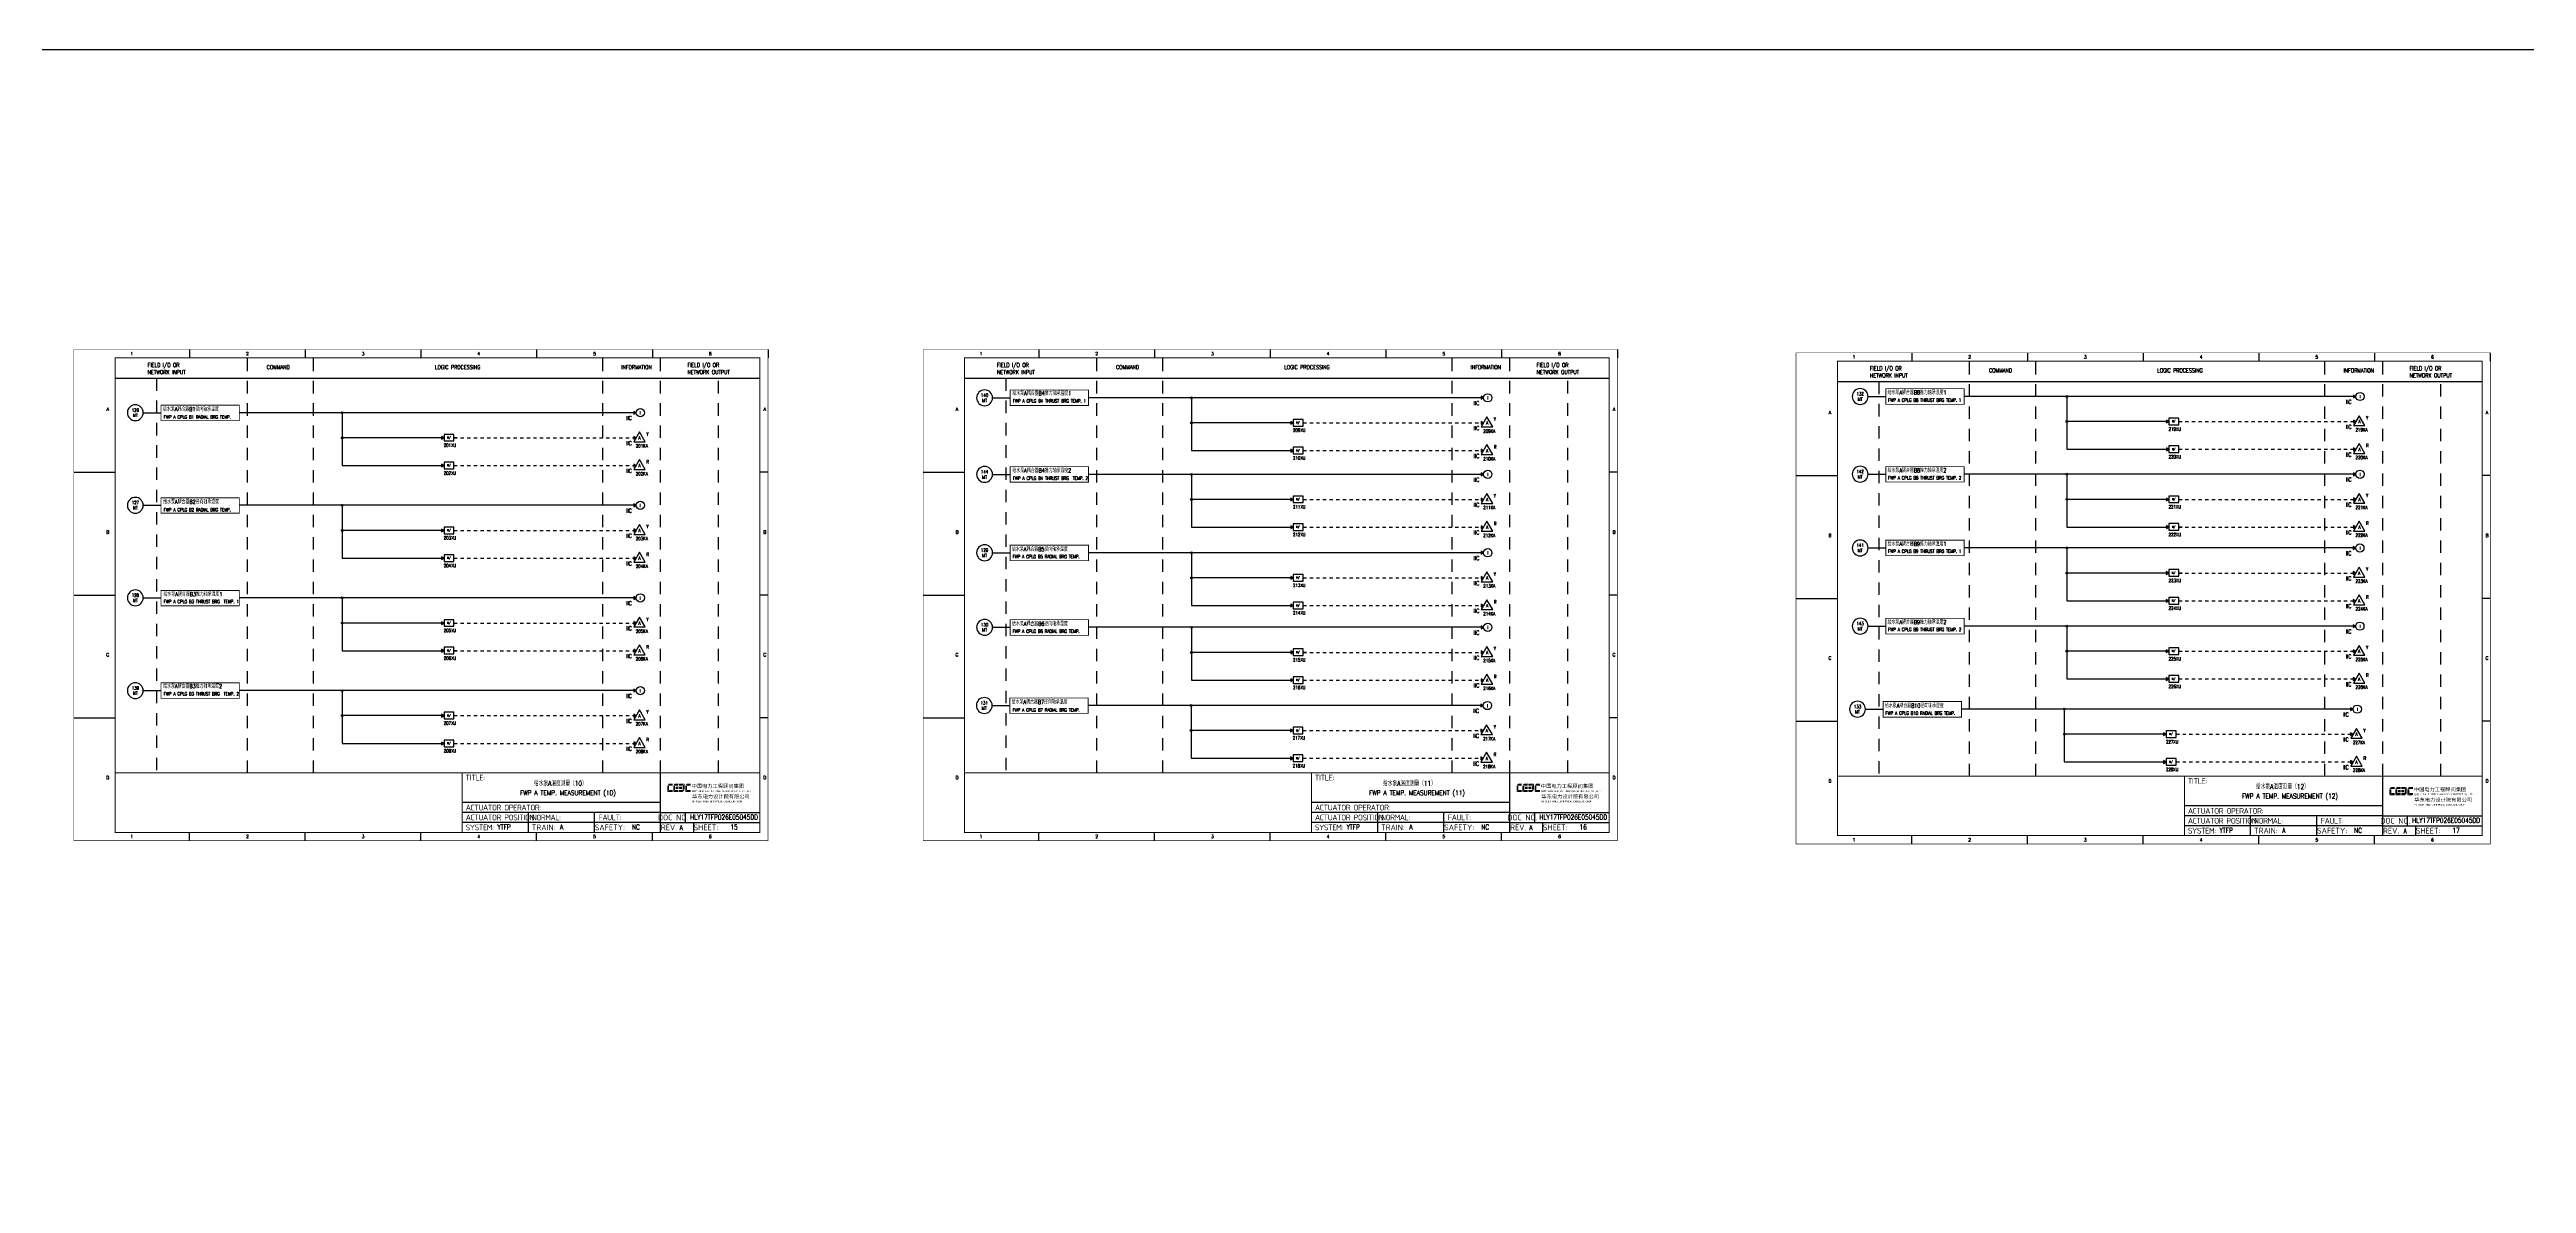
# Model space of a CAD drawing. Header units: millimetres. Extents: x 38833 to 52469, y 29493 to 32647.
# Drawn here: x 44001 to 45500, y 31961 to 32647 of the extents above; entities that cross this region are included whole.
import ezdxf
from ezdxf.enums import TextEntityAlignment as Align

# ---------------------------------------------------------------- set-up
doc = ezdxf.new("R2010")
doc.units = ezdxf.units.MM
for name, pattern in [('D2', [6, 2, -2, 2]), ('DASHED', [0.75, 0.5, -0.25]), ('JIS_02_0.7', [1.35, 0.75, -0.6])]:
    doc.linetypes.add(name, pattern=pattern)
for name, color, linetype in [('BORDER', 1, 'Continuous'), ('INSTRUMENT', 4, 'Continuous'), ('MLINE', 6, 'Continuous'), ('TITLE', 1, 'Continuous'), ('TK', 7, 'Continuous'), ('图框_外框线', 7, 'Continuous'), ('图框_标题栏文字', 6, 'Continuous')]:
    doc.layers.add(name, color=color, linetype=linetype)
doc.styles.add('DANIEL', font='COMPLEX', dxfattribs={"width": 0.7, "bigfont": 'GVFS'})
doc.styles.add('ecepdi', font='simhei.ttf', dxfattribs={"width": 0.9})
doc.styles.get("Standard").update_dxf_attribs({"font": 'romans.shx', "width": 0.7, "bigfont": 'hztxta.shx'})
doc.styles.add('工程字', font='gbenor.shx', dxfattribs={"bigfont": 'gbcbig.shx'})

# ---------------------------------------------------------------- blocks, each defined once
blk = doc.blocks.new('INS00')
at = {"layer": 'INSTRUMENT', "color": 0}
blk.add_lwpolyline([(6, 0, 1), (-6, 0, 1)], format="xyb", close=True, dxfattribs=at)
at = {"layer": 'INSTRUMENT', "flags": 1}
for tag, p in [('INSNAM', (0, 9)), ('INSDGN', (0, -9)), ('INSSUP', (0, -15)), ('INSMAN', (0, -18)), ('INSTYP', (0, -12)), ('INSREM', (0, -21))]:
    blk.add_attdef(tag, text='', height=3, dxfattribs=at).set_placement(p, align=Align.TOP_CENTER)
at = {"layer": 'INSTRUMENT', "width": 0.7}
for tag, p in [('INSIDE', (0, 2)), ('INSSYS', (0, -2))]:
    blk.add_attdef(tag, text='', height=2.5, dxfattribs=at).set_placement(p, align=Align.MIDDLE)
for tag, p in [('INSHH', (6, 3.5)), ('INSL', (6, -3)), ('INSLL', (6, -6))]:
    blk.add_attdef(tag, p, '', height=2.5, dxfattribs=at)
at = {"layer": 'INSTRUMENT', "linetype": 'DASHED', "width": 0.7}
blk.add_attdef('INSH', (6, 0.5), '', height=2.5, dxfattribs=at)
blk = doc.blocks.new('大于')
at = {"layer": 'BORDER'}
blk.add_hatch(color=256, dxfattribs=at).paths.add_polyline_path([(2179, 3748.5), (2177.5, 3749.3), (2177.5, 3747.6)])
for p, q in [((2177, 3748.5), (2179, 3748.5)), ((2185, 3748.5), (2187, 3748.5))]:
    blk.add_line(p, q, dxfattribs=at)
for points in [[(2179, 3748.5), (2177.5, 3749.3), (2177.5, 3747.6)], [(2185, 3750.5), (2179, 3750.5), (2179, 3746.5), (2185, 3746.5)]]:
    blk.add_lwpolyline(points, close=True, dxfattribs=at)
at = {"layer": 'BORDER', "style": 'DANIEL', "width": 0.8}
blk.add_text('H/', height=1.2, dxfattribs=at).set_placement((2181.9, 3748.5), align=Align.MIDDLE)
blk = doc.blocks.new('A$C1E0003F3')
h = blk.add_hatch(color=152)
edge = h.paths.add_edge_path()
edge.add_ellipse((5.2, 4.4), major_axis=(0, 0.211), ratio=0.769231, start_angle=-90, end_angle=0)
edge.add_line((5.2, 4.6), (3.2, 4.6))
edge.add_line((3.2, 4.6), (2.1, 3.4))
edge.add_line((2.1, 3.4), (5.3, 3.4))
edge.add_line((5.3, 3.4), (5.3, 4.4))
h.paths.add_polyline_path([(3.2, 3.2), (2.1, 3.2), (2.1, -0.4), (3.2, 0.9)])
edge = h.paths.add_edge_path()
edge.add_line((5.3, 0.8), (3.3, 0.8))
edge.add_line((3.3, 0.8), (2.1, -0.5))
edge.add_line((2.1, -0.5), (5.2, -0.5))
edge.add_ellipse((5.2, -0.3), major_axis=(0, 0.211), ratio=0.769231, start_angle=180, end_angle=270)
edge.add_line((5.3, -0.3), (5.3, 0.8))
h = blk.add_hatch(color=152)
edge = h.paths.add_edge_path()
edge.add_ellipse((8.8, 4.4), major_axis=(0, 0.211), ratio=0.769231, start_angle=-90, end_angle=0)
edge.add_line((8.8, 4.6), (6.8, 4.6))
edge.add_line((6.8, 4.6), (5.7, 3.4))
edge.add_line((5.7, 3.4), (8.9, 3.4))
edge.add_line((8.9, 3.4), (8.9, 4.4))
h.paths.add_polyline_path([(6.8, 3.2), (5.7, 3.2), (5.7, -0.4), (6.8, 0.9)])
edge = h.paths.add_edge_path()
edge.add_ellipse((8.8, 2.5), major_axis=(0, 0.211), ratio=0.769231, start_angle=-90, end_angle=0)
edge.add_line((8.8, 2.7), (7.2, 2.7))
edge.add_line((7.2, 2.7), (7.2, 1.4))
edge.add_line((7.2, 1.4), (8.8, 1.4))
edge.add_ellipse((8.8, 1.7), major_axis=(0, 0.211), ratio=0.769231, start_angle=180, end_angle=270)
edge.add_line((8.9, 1.7), (8.9, 2.5))
edge = h.paths.add_edge_path()
edge.add_line((8.9, 0.8), (6.9, 0.8))
edge.add_line((6.9, 0.8), (5.7, -0.5))
edge.add_line((5.7, -0.5), (8.8, -0.5))
edge.add_ellipse((8.8, -0.3), major_axis=(0, 0.211), ratio=0.769231, start_angle=180, end_angle=270)
edge.add_line((8.9, -0.3), (8.9, 0.8))
h = blk.add_hatch(color=1)
edge = h.paths.add_edge_path()
edge.add_line((12.5, 4.6), (9.5, 4.6))
edge.add_ellipse((9.5, 4.4), major_axis=(0, 0.211), ratio=0.769231, start_angle=0, end_angle=90)
edge.add_line((9.3, 4.4), (9.3, 3.4))
edge.add_line((9.3, 3.4), (11.3, 3.4))
edge.add_line((11.3, 3.4), (12.5, 4.6))
h.paths.add_polyline_path([(12.6, 4.6), (11.4, 3.2), (11.4, 0.9), (12.6, 0.9)])
edge = h.paths.add_edge_path()
edge.add_line((11, 2.7), (9.5, 2.7))
edge.add_ellipse((9.5, 2.5), major_axis=(0, 0.211), ratio=0.769231, start_angle=0, end_angle=90)
edge.add_line((9.3, 2.5), (9.3, 1.7))
edge.add_ellipse((9.5, 1.7), major_axis=(0, 0.211), ratio=0.769231, start_angle=90, end_angle=180)
edge.add_line((9.5, 1.4), (11, 1.4))
edge.add_line((11, 1.4), (11, 2.7))
h = blk.add_hatch(color=1)
edge = h.paths.add_edge_path()
edge.add_line((12.6, 0.8), (9.3, 0.8))
edge.add_line((9.3, 0.8), (9.3, -0.3))
edge.add_ellipse((9.5, -0.3), major_axis=(0, 0.211), ratio=0.769231, start_angle=90, end_angle=180)
edge.add_line((9.5, -0.5), (11.4, -0.5))
edge.add_line((11.4, -0.5), (12.6, 0.8))
h = blk.add_hatch(color=152)
edge = h.paths.add_edge_path()
edge.add_ellipse((16.1, 4.4), major_axis=(0, 0.211), ratio=0.769231, start_angle=-90, end_angle=0)
edge.add_line((16.1, 4.6), (14.1, 4.6))
edge.add_line((14.1, 4.6), (13, 3.4))
edge.add_line((13, 3.4), (16.3, 3.4))
edge.add_line((16.3, 3.4), (16.3, 4.4))
h.paths.add_polyline_path([(14.1, 3.2), (13, 3.2), (13, -0.4), (14.1, 0.9)])
edge = h.paths.add_edge_path()
edge.add_line((16.3, 0.8), (14.2, 0.8))
edge.add_line((14.2, 0.8), (13, -0.5))
edge.add_line((13, -0.5), (16, -0.5))
edge.add_ellipse((16, -0.1), major_axis=(0, 0.316), ratio=0.769231, start_angle=180, end_angle=270)
edge.add_line((16.3, -0.1), (16.3, 0.8))
at = {"layer": 'TITLE', "color": 7, "style": 'ecepdi'}
for s, p in [('中', (16.9, 1.9)), ('国', (20.1, 2)), ('电', (23.2, 2)), ('力', (26.4, 2)), ('工', (29.5, 1.9)), ('程', (32.7, 2)), ('顾', (35.9, 2)), ('问', (39.1, 1.9)), ('集', (42.3, 2)), ('团', (45.4, 2)), ('华', (17.2, -4.3)), ('东', (20.4, -4.3)), ('电', (23.6, -4.3)), ('力', (26.7, -4.3)), ('设', (29.9, -4.3)), ('计', (33.1, -4.3)), ('院', (36.3, -4.3)), ('有', (39.4, -4.3)), ('限', (42.6, -4.3)), ('公', (45.8, -4.4)), ('司', (48.9, -4.3))]:
    blk.add_text(s, height=2.2, dxfattribs=at).set_placement(p)
at = {"layer": 'TITLE', "color": 7, "style": 'ecepdi', "width": 0.975}
for s, p in [('E', (17.6, 0)), ('A', (18.3, 0)), ('S', (19, 0)), ('T', (19.7, 0)), ('C', (21.1, 0.1)), ('H', (21.8, 0.1)), ('I', (22.5, 0.1)), ('N', (23.2, 0.1)), ('A', (23.9, 0.1)), ('E', (25.4, 0.1)), ('L', (26.1, 0.1)), ('E', (26.8, 0.1)), ('C', (27.5, 0.1)), ('T', (28.2, 0.1)), ('R', (28.9, 0.1)), ('I', (29.6, 0.1)), ('C', (30.3, 0.1)), ('P', (31.6, 0.1)), ('O', (32.3, 0.1)), ('W', (33, 0.1)), ('E', (33.7, 0.1)), ('R', (34.4, 0.1)), ('D', (35.8, 0.1)), ('E', (36.5, 0.1)), ('S', (37.2, 0.1)), ('I', (37.9, 0.1)), ('G', (38.7, 0.1)), ('N', (39.4, 0.1)), ('I', (40.7, 0.1)), ('N', (41.4, 0.1)), ('S', (42.1, 0.1)), ('T', (42.8, 0.1)), ('I', (43.5, 0.1)), ('T', (44.2, 0.1)), ('U', (44.9, 0.1)), ('T', (45.6, 0.1)), ('E', (46.3, 0.1)), ('C', (47.8, 0.1)), ('O', (48.5, 0.1)), ('L', (50.6, 0.1)), ('T', (51.3, 0.1)), ('D', (52, 0.1)), ('OF', (18, -6.2)), ('O', (17.7, -6.2)), ('F', (18.4, -6.2)), ('C', (19.8, -6.2)), ('H', (20.5, -6.2)), ('I', (21.2, -6.2)), ('N', (21.9, -6.2)), ('A', (22.6, -6.2)), ('P', (24, -6.2)), ('O', (24.7, -6.2)), ('W', (25.4, -6.2)), ('E', (26.1, -6.2)), ('R', (26.8, -6.2)), ('E', (28.2, -6.2)), ('N', (28.9, -6.3)), ('G', (29.6, -6.3)), ('I', (30.3, -6.3)), ('N', (31, -6.3)), ('E', (31.7, -6.3)), ('E', (32.4, -6.3)), ('R', (33.1, -6.2)), ('I', (33.8, -6.2)), ('N', (34.5, -6.3)), ('G', (35.2, -6.2)), ('C', (36.6, -6.2)), ('O', (37.3, -6.2)), ('N', (38, -6.2)), ('S', (38.7, -6.2)), ('U', (39.4, -6.2)), ('L', (40.1, -6.2)), ('T', (40.8, -6.2)), ('I', (41.5, -6.2)), ('N', (42.2, -6.2)), ('G', (42.9, -6.2)), ('G', (44.3, -6.2)), ('R', (45, -6.2)), ('O', (45.7, -6.2)), ('U', (46.4, -6.2)), ('P', (47.1, -6.2)), ('.', (49.2, 0.1)), (',', (49.9, 0.1)), ('.', (52.7, 0.1))]:
    blk.add_text(s, height=1, dxfattribs=at).set_placement(p, align=Align.MIDDLE_CENTER)
blk = doc.blocks.new('A$C613255F0')
for p, q in [((70, 297), (70, 292)), ((140, 297), (140, 292)), ((210, 297), (210, 292)), ((280, 297), (280, 292)), ((350, 297), (350, 292)), ((420, 297), (420, 292)), ((0, 222.8), (25, 222.8)), ((420, 222.8), (415, 222.8)), ((0, 148.5), (25, 148.5)), ((420, 148.5), (415, 148.5)), ((0, 74.2), (25, 74.2)), ((420, 74.2), (415, 74.2)), ((70, 0), (70, 5)), ((140, 0), (140, 5)), ((210, 0), (210, 5)), ((280, 0), (280, 5)), ((350, 0), (350, 5))]:
    blk.add_line(p, q)
at = {"layer": 'MLINE', "linetype": 'JIS_02_0.7', "ltscale": 10}
for p, q in [((105, 41), (105, 292)), ((145, 41), (145, 292)), ((320, 41), (320, 292)), ((355, 41), (355, 292)), ((50, 279.6), (50, 41)), ((390, 41), (390, 279.6))]:
    blk.add_line(p, q, dxfattribs=at)
at = {"layer": 'MLINE'}
blk.add_line((25, 279.6), (415, 279.6), dxfattribs=at)
at = {"layer": '图框_外框线'}
for p, q in [((355, 5), (355, 41)), ((355, 23), (235, 23)), ((355, 17), (235, 17)), ((275, 11), (275, 17)), ((315, 11), (315, 17)), ((355, 17), (415, 17)), ((370, 11), (370, 17)), ((355, 11), (235, 11)), ((355, 11), (235, 11)), ((275, 5), (275, 11)), ((315, 5), (315, 11)), ((355, 11), (415, 11)), ((375, 5), (375, 11))]:
    blk.add_line(p, q, dxfattribs=at)
for points, const_width in [([(0, 0), (420, 0), (420, 297), (0, 297)], 0.3), ([(25, 5), (415, 5), (415, 292), (25, 292)], 0.6)]:
    blk.add_lwpolyline(points, close=True, dxfattribs=dict(at, const_width=const_width))
at = {"layer": '图框_外框线', "const_width": 0.6}
blk.add_lwpolyline([(235, 41), (25, 41)], dxfattribs=at)
at = {"layer": '图框_外框线'}
blk.add_lwpolyline([(415, 41, 0.6, 0.6, 0), (235, 41, 0.6, 0.6, 0), (235, 5, 0, 0, 0)], format="xyseb", dxfattribs=at)
blk.add_blockref('A$C1E0003F3', (356.9, 29.9))
at = {"layer": 'MLINE', "char_height": 2.5, "width": 31.896, "attachment_point": 1}
for s, insert in [('FIELD I/O OR', (44.7, 288.9)), ('COMMAND', (116.7, 287.6)), ('LOGIC PROCESSING', (218.5, 287.6)), ('INFORMATION', (331.2, 287.6)), ('FIELD I/O OR', (371.2, 288.9)), ('NETWORK INPUT', (44.7, 284.6)), ('NETWORK OUTPUT', (371.2, 284.6))]:
    blk.add_mtext(s, dxfattribs=dict(at, insert=insert))
at = {"layer": 'TK', "color": 3}
for s, p in [('1', (35, 294.5)), ('2', (105, 294.5)), ('3', (175, 294.5)), ('4', (245, 294.5)), ('5', (315, 294.5)), ('6', (385, 294.5)), ('1', (35, 2.5)), ('2', (105, 2.5)), ('3', (175, 2.5)), ('4', (245, 2.5)), ('5', (315, 2.5)), ('6', (385, 2.5))]:
    blk.add_text(s, height=2, dxfattribs=at).set_placement(p, align=Align.MIDDLE)
for s, p in [('A', (20.5, 259.9)), ('A', (418, 259.9)), ('B', (20.5, 185.6)), ('B', (418, 185.6)), ('C', (20.5, 111.4)), ('C', (418, 111.4)), ('D', (20.5, 37.1)), ('D', (418, 37.1))]:
    blk.add_text(s, height=2, dxfattribs=at).set_placement(p, align=Align.CENTER)
at = {"layer": '图框_标题栏文字', "char_height": 3.5, "style": '工程字'}
for s, insert, width, attachment_point in [('{\\T0.9; TITLE:}', (234.9, 38.1), 14.225, 4), ('{\\T0.9; ACTUATOR OPERATOR:}', (235, 20), 40, 4), ('{\\T0.9; ACTUATOR POSITION}', (235, 14), 45, 4), ('{\\T0.9; NORMAL:}', (275, 14), 18.256, 4), ('{\\T0.9; FAULT:}', (315.4, 14), 15, 4), ('DOC NO.', (362.5, 14), 15, 5), ('{\\T0.9; SYSTEM:}', (235, 8), 17.953, 4), ('{\\T0.9; }TRAIN: ', (275, 8), 17.664, 4), ('SAFETY:', (324.3, 8), 22.399, 5), ('REV.', (360, 8), 10, 5), ('SHEET:', (382.4, 8), 20, 5)]:
    blk.add_mtext(s, dxfattribs=dict(at, insert=insert, width=width, attachment_point=attachment_point))

msp = doc.modelspace()

# ---------------------------------------------------------------- hatches: boundary and pattern name
h = msp.add_hatch(color=256)
edge = h.paths.add_edge_path()
edge.add_arc((44178.5, 32427.1), 0.55, 0, 360)
for points in [[(44356.3, 32427.1), (44354.8, 32427.9), (44354.8, 32426.2)], [(44869, 32436.1), (44867.5, 32437), (44867.5, 32435.3)], [(45396.7, 32436.9), (45395.2, 32437.8), (45395.2, 32436)], [(44356.3, 32411.9), (44354.8, 32412.8), (44354.8, 32411.1)], [(44869, 32421), (44867.5, 32421.8), (44867.5, 32420.1)], [(45396.7, 32421.8), (45395.2, 32422.6), (45395.2, 32420.9)], [(44869, 32404.2), (44867.5, 32405.1), (44867.5, 32403.3)], [(45396.7, 32405), (45395.2, 32405.9), (45395.2, 32404.1)], [(44356.3, 32395.2), (44354.8, 32396), (44354.8, 32394.3)], [(44869, 32389.8), (44867.5, 32390.7), (44867.5, 32388.9)], [(45396.7, 32389.9), (45395.2, 32390.7), (45395.2, 32389)], [(44356.3, 32371.1), (44354.8, 32371.9), (44354.8, 32370.2)], [(44869, 32374.6), (44867.5, 32375.5), (44867.5, 32373.8)], [(45396.7, 32374.7), (45395.2, 32375.6), (45395.2, 32373.8)], [(44356.3, 32355.9), (44354.8, 32356.8), (44354.8, 32355.1)], [(44869, 32357.9), (44867.5, 32358.7), (44867.5, 32357)], [(45396.7, 32357.9), (45395.2, 32358.8), (45395.2, 32357.1)], [(44356.3, 32339.1), (44354.8, 32340), (44354.8, 32338.3)], [(44869, 32342.4), (44867.5, 32343.3), (44867.5, 32341.5)], [(45396.6, 32345.3), (45395.1, 32346.2), (45395.1, 32344.4)], [(44869, 32327.2), (44867.5, 32328.1), (44867.5, 32326.4)], [(45396.6, 32330.1), (45395.1, 32331), (45395.1, 32329.3)], [(44356.3, 32315.1), (44354.8, 32315.9), (44354.8, 32314.2)], [(44869, 32310.5), (44867.5, 32311.3), (44867.5, 32309.6)], [(45396.6, 32313.4), (45395.1, 32314.2), (45395.1, 32312.5)], [(44356.3, 32299.9), (44354.8, 32300.8), (44354.8, 32299)], [(44869, 32297.3), (44867.5, 32298.2), (44867.5, 32296.4)], [(45396.6, 32298), (45395.1, 32298.9), (45395.1, 32297.1)], [(44356.3, 32283.1), (44354.8, 32284), (44354.8, 32282.3)], [(44869, 32282.1), (44867.5, 32283), (44867.5, 32281.3)], [(45396.6, 32282.9), (45395.1, 32283.7), (45395.1, 32282)], [(44869, 32265.4), (44867.5, 32266.2), (44867.5, 32264.5)], [(45396.6, 32266.1), (45395.1, 32267), (45395.1, 32265.2)], [(44356.3, 32259), (44354.8, 32259.9), (44354.8, 32258.2)], [(44868.8, 32250), (44867.3, 32250.9), (44867.3, 32249.2)], [(45395, 32247.8), (45393.5, 32248.7), (45393.5, 32246.9)], [(44356.3, 32243.9), (44354.8, 32244.8), (44354.8, 32243)], [(44868.8, 32234.9), (44867.3, 32235.7), (44867.3, 32234)], [(45395, 32232.7), (45393.5, 32233.5), (45393.5, 32231.8)], [(44356.3, 32227.1), (44354.8, 32228), (44354.8, 32226.2)], [(44868.8, 32218.1), (44867.3, 32219), (44867.3, 32217.2)], [(45395, 32215.9), (45393.5, 32216.7), (45393.5, 32215)]]:
    msp.add_hatch(color=256).paths.add_polyline_path(points)
h = msp.add_hatch(color=256)
edge = h.paths.add_edge_path()
edge.add_arc((44692.2, 32436.1), 0.55, 0, 360)
h = msp.add_hatch(color=256)
edge = h.paths.add_edge_path()
edge.add_arc((45221.9, 32436.9), 0.55, 0, 360)
h = msp.add_hatch(color=256)
edge = h.paths.add_edge_path()
edge.add_arc((44178.5, 32411.9), 0.55, 0, 360)
h = msp.add_hatch(color=256)
edge = h.paths.add_edge_path()
edge.add_arc((44692.2, 32421), 0.55, 0, 360)
h = msp.add_hatch(color=256)
edge = h.paths.add_edge_path()
edge.add_arc((45221.9, 32421.8), 0.55, 0, 360)
h = msp.add_hatch(color=256)
edge = h.paths.add_edge_path()
edge.add_arc((44692.2, 32389.8), 0.55, 0, 360)
h = msp.add_hatch(color=256)
edge = h.paths.add_edge_path()
edge.add_arc((45221.9, 32389.9), 0.55, 0, 360)
h = msp.add_hatch(color=256)
edge = h.paths.add_edge_path()
edge.add_arc((44178.5, 32371.1), 0.55, 0, 360)
h = msp.add_hatch(color=256)
edge = h.paths.add_edge_path()
edge.add_arc((44692.2, 32374.6), 0.55, 0, 360)
h = msp.add_hatch(color=256)
edge = h.paths.add_edge_path()
edge.add_arc((45221.9, 32374.7), 0.55, 0, 360)
h = msp.add_hatch(color=256)
edge = h.paths.add_edge_path()
edge.add_arc((44178.5, 32355.9), 0.55, 0, 360)
h = msp.add_hatch(color=256)
edge = h.paths.add_edge_path()
edge.add_arc((44692.2, 32342.4), 0.55, 0, 360)
h = msp.add_hatch(color=256)
edge = h.paths.add_edge_path()
edge.add_arc((45221.9, 32345.3), 0.55, 0, 360)
h = msp.add_hatch(color=256)
edge = h.paths.add_edge_path()
edge.add_arc((44692.2, 32327.2), 0.55, 0, 360)
h = msp.add_hatch(color=256)
edge = h.paths.add_edge_path()
edge.add_arc((45221.9, 32330.1), 0.55, 0, 360)
h = msp.add_hatch(color=256)
edge = h.paths.add_edge_path()
edge.add_arc((44178.5, 32315.1), 0.55, 0, 360)
h = msp.add_hatch(color=256)
edge = h.paths.add_edge_path()
edge.add_arc((44178.5, 32299.9), 0.55, 0, 360)
h = msp.add_hatch(color=256)
edge = h.paths.add_edge_path()
edge.add_arc((44692.2, 32297.3), 0.55, 0, 360)
h = msp.add_hatch(color=256)
edge = h.paths.add_edge_path()
edge.add_arc((45221.9, 32298), 0.55, 0, 360)
h = msp.add_hatch(color=256)
edge = h.paths.add_edge_path()
edge.add_arc((44692.2, 32282.1), 0.55, 0, 360)
h = msp.add_hatch(color=256)
edge = h.paths.add_edge_path()
edge.add_arc((45221.9, 32282.9), 0.55, 0, 360)
h = msp.add_hatch(color=256)
edge = h.paths.add_edge_path()
edge.add_arc((44178.5, 32259), 0.55, 0, 360)
h = msp.add_hatch(color=256)
edge = h.paths.add_edge_path()
edge.add_arc((44692.1, 32250), 0.55, 0, 360)
h = msp.add_hatch(color=256)
edge = h.paths.add_edge_path()
edge.add_arc((45220.3, 32247.8), 0.55, 0, 360)
h = msp.add_hatch(color=256)
edge = h.paths.add_edge_path()
edge.add_arc((44178.5, 32243.9), 0.55, 0, 360)
h = msp.add_hatch(color=256)
edge = h.paths.add_edge_path()
edge.add_arc((44692.1, 32234.9), 0.55, 0, 360)
h = msp.add_hatch(color=256)
edge = h.paths.add_edge_path()
edge.add_arc((45220.3, 32232.7), 0.55, 0, 360)

# ---------------------------------------------------------------- linework, layer by layer
for p, q in [((44058.1, 32427.1), (44068.8, 32427.1)), ((44356.3, 32427.1), (44116.2, 32427.1)), ((44178.5, 32427.1), (44178.5, 32395.2)), ((44571.9, 32436.1), (44582.6, 32436.1)), ((44869, 32436.1), (44630, 32436.1)), ((44692.2, 32436.1), (44692.2, 32404.2)), ((45101.6, 32436.9), (45112.3, 32436.9)), ((45396.7, 32436.9), (45159.7, 32436.9)), ((45221.9, 32436.9), (45221.9, 32405)), ((44753.8, 32421), (44692.2, 32421)), ((44759.8, 32421), (44760.6, 32421)), ((45283.5, 32421.8), (45221.9, 32421.8)), ((45289.5, 32421.8), (45290.3, 32421.8)), ((44240.1, 32411.9), (44178.5, 32411.9)), ((44246.1, 32411.9), (44246.9, 32411.9)), ((44692.2, 32404.2), (44753.8, 32404.2)), ((44759.8, 32404.2), (44760.6, 32404.2)), ((45221.9, 32405), (45283.5, 32405)), ((45289.5, 32405), (45290.3, 32405)), ((44178.5, 32395.2), (44240.1, 32395.2)), ((44246.1, 32395.2), (44246.9, 32395.2)), ((44571.9, 32389.8), (44582.6, 32389.8)), ((44869, 32389.8), (44630, 32389.8)), ((44692.2, 32389.8), (44692.2, 32357.9)), ((45101.6, 32389.9), (45112.3, 32389.9)), ((45396.7, 32389.9), (45159.7, 32389.9)), ((45221.9, 32389.9), (45221.9, 32357.9)), ((44058.1, 32371.1), (44068.8, 32371.1)), ((44356.3, 32371.1), (44116.2, 32371.1)), ((44178.5, 32371.1), (44178.5, 32339.1)), ((44753.8, 32374.6), (44692.2, 32374.6)), ((44759.8, 32374.6), (44760.6, 32374.6)), ((45283.5, 32374.7), (45221.9, 32374.7)), ((45289.5, 32374.7), (45290.3, 32374.7)), ((44240.1, 32355.9), (44178.5, 32355.9)), ((44246.1, 32355.9), (44246.9, 32355.9)), ((44692.2, 32357.9), (44753.8, 32357.9)), ((44759.8, 32357.9), (44760.6, 32357.9)), ((45221.9, 32357.9), (45283.5, 32357.9)), ((45289.5, 32357.9), (45290.3, 32357.9)), ((44178.5, 32339.1), (44240.1, 32339.1)), ((44246.1, 32339.1), (44246.9, 32339.1)), ((44571.9, 32342.4), (44582.6, 32342.4)), ((44869, 32342.4), (44630, 32342.4)), ((44692.2, 32342.4), (44692.2, 32310.5)), ((45101.6, 32345.3), (45112.3, 32345.3)), ((45396.6, 32345.3), (45159.7, 32345.3)), ((45221.9, 32345.3), (45221.9, 32313.4)), ((44753.8, 32327.2), (44692.2, 32327.2)), ((44759.8, 32327.2), (44760.6, 32327.2)), ((45283.5, 32330.1), (45221.9, 32330.1)), ((45289.5, 32330.1), (45290.3, 32330.1)), ((44058.1, 32315.1), (44068.8, 32315.1)), ((44356.3, 32315.1), (44116.2, 32315.1)), ((44178.5, 32315.1), (44178.5, 32283.1)), ((44692.2, 32310.5), (44753.8, 32310.5)), ((44759.8, 32310.5), (44760.6, 32310.5)), ((45221.9, 32313.4), (45283.5, 32313.4)), ((45289.5, 32313.4), (45290.3, 32313.4)), ((44240.1, 32299.9), (44178.5, 32299.9)), ((44246.1, 32299.9), (44246.9, 32299.9)), ((44571.9, 32297.3), (44582.6, 32297.3)), ((44869, 32297.3), (44630, 32297.3)), ((44692.2, 32297.3), (44692.2, 32265.4)), ((45101.6, 32298), (45112.3, 32298)), ((45396.6, 32298), (45159.7, 32298)), ((45221.9, 32298), (45221.9, 32266.1)), ((44178.5, 32283.1), (44240.1, 32283.1)), ((44246.1, 32283.1), (44246.9, 32283.1)), ((44753.8, 32282.1), (44692.2, 32282.1)), ((44759.8, 32282.1), (44760.6, 32282.1)), ((45283.5, 32282.9), (45221.9, 32282.9)), ((45289.5, 32282.9), (45290.3, 32282.9)), ((44692.2, 32265.4), (44753.8, 32265.4)), ((44759.8, 32265.4), (44760.6, 32265.4)), ((45221.9, 32266.1), (45283.5, 32266.1)), ((45289.5, 32266.1), (45290.3, 32266.1)), ((44058.1, 32259), (44068.8, 32259)), ((44356.3, 32259), (44116.2, 32259)), ((44178.5, 32259), (44178.5, 32227.1)), ((44571.7, 32250), (44582.4, 32250)), ((44868.8, 32250), (44629.8, 32250)), ((44692.1, 32250), (44692.1, 32218.1)), ((45100, 32247.8), (45110.7, 32247.8)), ((45395, 32247.8), (45158.1, 32247.8)), ((45220.3, 32247.9), (45220.3, 32216)), ((44240.1, 32243.9), (44178.5, 32243.9)), ((44246.1, 32243.9), (44246.9, 32243.9)), ((44753.7, 32234.9), (44692.1, 32234.9)), ((44759.7, 32234.9), (44760.5, 32234.9)), ((45281.9, 32232.7), (45220.3, 32232.7)), ((45287.9, 32232.7), (45288.7, 32232.7)), ((44178.5, 32227.1), (44240.1, 32227.1)), ((44246.1, 32227.1), (44246.9, 32227.1)), ((44692.1, 32218.1), (44753.7, 32218.1)), ((44759.7, 32218.1), (44760.5, 32218.1)), ((45220.3, 32215.9), (45281.9, 32215.9))]:
    msp.add_line(p, q)
at = {"linetype": 'D2'}
for p, q in [((44759.8, 32421), (44869, 32421)), ((45289.5, 32421.8), (45396.7, 32421.8)), ((44246.1, 32411.9), (44356.3, 32411.9)), ((44759.8, 32404.2), (44869, 32404.2)), ((45289.5, 32405), (45396.7, 32405)), ((44246.1, 32395.2), (44356.3, 32395.2)), ((44759.8, 32374.6), (44869, 32374.6)), ((45289.5, 32374.7), (45396.7, 32374.7)), ((44246.1, 32355.9), (44356.3, 32355.9)), ((44759.8, 32357.9), (44869, 32357.9)), ((45289.5, 32357.9), (45396.7, 32357.9)), ((44246.1, 32339.1), (44356.3, 32339.1)), ((44759.8, 32327.2), (44869, 32327.2)), ((45289.5, 32330.1), (45396.6, 32330.1)), ((44759.8, 32310.5), (44869, 32310.5)), ((45289.5, 32313.4), (45396.6, 32313.4)), ((44246.1, 32299.9), (44356.3, 32299.9)), ((44246.1, 32283.1), (44356.3, 32283.1)), ((44759.8, 32282.1), (44869, 32282.1)), ((45289.5, 32282.9), (45396.6, 32282.9)), ((44759.8, 32265.4), (44869, 32265.4)), ((45289.5, 32266.1), (45396.6, 32266.1)), ((44246.1, 32243.9), (44356.3, 32243.9)), ((44759.7, 32234.9), (44868.8, 32234.9)), ((45287.9, 32232.7), (45395, 32232.7)), ((44246.1, 32227.1), (44356.3, 32227.1)), ((44759.7, 32218.1), (44868.8, 32218.1)), ((45287.9, 32215.9), (45395, 32215.9))]:
    msp.add_line(p, q, dxfattribs=at)
for points in [[(39417.5, 32646.7), (50497.5, 32646.7), (50497.5, 29493.1), (39417.5, 29493.1)], [(44356.3, 32427.1), (44354.8, 32427.9), (44354.8, 32426.2)], [(44869, 32436.1), (44867.5, 32437), (44867.5, 32435.3)], [(45396.7, 32436.9), (45395.2, 32437.8), (45395.2, 32436)], [(44356.3, 32411.9), (44354.8, 32412.8), (44354.8, 32411.1)], [(44869, 32421), (44867.5, 32421.8), (44867.5, 32420.1)], [(45396.7, 32421.8), (45395.2, 32422.6), (45395.2, 32420.9)], [(44869, 32404.2), (44867.5, 32405.1), (44867.5, 32403.3)], [(45396.7, 32405), (45395.2, 32405.9), (45395.2, 32404.1)], [(44356.3, 32395.2), (44354.8, 32396), (44354.8, 32394.3)], [(44869, 32389.8), (44867.5, 32390.7), (44867.5, 32388.9)], [(45396.7, 32389.9), (45395.2, 32390.7), (45395.2, 32389)], [(44356.3, 32371.1), (44354.8, 32371.9), (44354.8, 32370.2)], [(44869, 32374.6), (44867.5, 32375.5), (44867.5, 32373.8)], [(45396.7, 32374.7), (45395.2, 32375.6), (45395.2, 32373.8)], [(44356.3, 32355.9), (44354.8, 32356.8), (44354.8, 32355.1)], [(44869, 32357.9), (44867.5, 32358.7), (44867.5, 32357)], [(45396.7, 32357.9), (45395.2, 32358.8), (45395.2, 32357.1)], [(44356.3, 32339.1), (44354.8, 32340), (44354.8, 32338.3)], [(44869, 32342.4), (44867.5, 32343.3), (44867.5, 32341.5)], [(45396.6, 32345.3), (45395.1, 32346.2), (45395.1, 32344.4)], [(44869, 32327.2), (44867.5, 32328.1), (44867.5, 32326.4)], [(45396.6, 32330.1), (45395.1, 32331), (45395.1, 32329.3)], [(44356.3, 32315.1), (44354.8, 32315.9), (44354.8, 32314.2)], [(44869, 32310.5), (44867.5, 32311.3), (44867.5, 32309.6)], [(45396.6, 32313.4), (45395.1, 32314.2), (45395.1, 32312.5)], [(44356.3, 32299.9), (44354.8, 32300.8), (44354.8, 32299)], [(44869, 32297.3), (44867.5, 32298.2), (44867.5, 32296.4)], [(45396.6, 32298), (45395.1, 32298.9), (45395.1, 32297.1)], [(44356.3, 32283.1), (44354.8, 32284), (44354.8, 32282.3)], [(44869, 32282.1), (44867.5, 32283), (44867.5, 32281.3)], [(45396.6, 32282.9), (45395.1, 32283.7), (45395.1, 32282)], [(44869, 32265.4), (44867.5, 32266.2), (44867.5, 32264.5)], [(45396.6, 32266.1), (45395.1, 32267), (45395.1, 32265.2)], [(44356.3, 32259), (44354.8, 32259.9), (44354.8, 32258.2)], [(44868.8, 32250), (44867.3, 32250.9), (44867.3, 32249.2)], [(45395, 32247.8), (45393.5, 32248.7), (45393.5, 32246.9)], [(44356.3, 32243.9), (44354.8, 32244.8), (44354.8, 32243)], [(44868.8, 32234.9), (44867.3, 32235.7), (44867.3, 32234)], [(45395, 32232.7), (45393.5, 32233.5), (45393.5, 32231.8)], [(44356.3, 32227.1), (44354.8, 32228), (44354.8, 32226.2)], [(44868.8, 32218.1), (44867.3, 32219), (44867.3, 32217.2)], [(45395, 32215.9), (45393.5, 32216.7), (45393.5, 32215)]]:
    msp.add_lwpolyline(points, close=True)
at = {"const_width": 0.5}
for points in [[(44068.8, 32431.7), (44116.2, 32431.7), (44116.2, 32422.3), (44068.8, 32422.3), (44068.8, 32431.7)], [(44582.6, 32440.8), (44630, 32440.8), (44630, 32431.5), (44582.6, 32431.5), (44582.6, 32440.8)], [(45112.3, 32441.6), (45159.7, 32441.6), (45159.7, 32432.2), (45112.3, 32432.2), (45112.3, 32441.6)], [(44582.6, 32394.5), (44630, 32394.5), (44630, 32385.1), (44582.6, 32385.1), (44582.6, 32394.5)], [(45112.3, 32394.5), (45159.7, 32394.5), (45159.7, 32385.2), (45112.3, 32385.2), (45112.3, 32394.5)], [(44068.8, 32375.6), (44116.2, 32375.6), (44116.2, 32366.3), (44068.8, 32366.3), (44068.8, 32375.6)], [(44582.6, 32347), (44630, 32347), (44630, 32337.6), (44582.6, 32337.6), (44582.6, 32347)], [(45112.3, 32350), (45159.7, 32350), (45159.7, 32340.6), (45112.3, 32340.6), (45112.3, 32350)], [(44068.8, 32319.6), (44116.2, 32319.6), (44116.2, 32310.3), (44068.8, 32310.3), (44068.8, 32319.6)], [(44582.6, 32301.9), (44630, 32301.9), (44630, 32292.5), (44582.6, 32292.5), (44582.6, 32301.9)], [(45112.3, 32302.7), (45159.7, 32302.7), (45159.7, 32293.3), (45112.3, 32293.3), (45112.3, 32302.7)], [(44068.8, 32263.7), (44116.2, 32263.7), (44116.2, 32254.4), (44068.8, 32254.4), (44068.8, 32263.7)], [(44582.4, 32254.6), (44629.8, 32254.6), (44629.8, 32245.3), (44582.4, 32245.3), (44582.4, 32254.6)], [(45110.7, 32252.4), (45158.1, 32252.4), (45158.1, 32243), (45110.7, 32243), (45110.7, 32252.4)]]:
    msp.add_lwpolyline(points, dxfattribs=at)
at = {"color": 1}
for points in [[(44361.8, 32409.5), (44358.3, 32415.5), (44354.8, 32409.5)], [(44874.5, 32418.5), (44871, 32424.5), (44867.5, 32418.5)], [(45402.1, 32419.3), (45398.7, 32425.3), (45395.2, 32419.3)], [(44361.8, 32392.7), (44358.3, 32398.7), (44354.8, 32392.7)], [(44874.5, 32401.8), (44871, 32407.8), (44867.5, 32401.8)], [(45402.1, 32402.5), (45398.7, 32408.5), (45395.2, 32402.5)], [(44874.5, 32372.2), (44871, 32378.2), (44867.5, 32372.2)], [(45402.1, 32372.3), (45398.7, 32378.3), (45395.2, 32372.3)], [(44361.8, 32353.5), (44358.3, 32359.5), (44354.8, 32353.5)], [(44874.5, 32355.4), (44871, 32361.4), (44867.5, 32355.4)], [(45402.1, 32355.5), (45398.7, 32361.5), (45395.2, 32355.5)], [(44361.8, 32336.7), (44358.3, 32342.7), (44354.8, 32336.7)], [(44874.5, 32324.8), (44871, 32330.8), (44867.5, 32324.8)], [(45402.1, 32327.7), (45398.7, 32333.7), (45395.2, 32327.7)], [(44874.5, 32308), (44871, 32314), (44867.5, 32308)], [(45402.1, 32310.9), (45398.7, 32316.9), (45395.2, 32310.9)], [(44361.8, 32297.5), (44358.3, 32303.5), (44354.8, 32297.5)], [(44361.8, 32280.7), (44358.3, 32286.7), (44354.8, 32280.7)], [(44874.5, 32279.7), (44871, 32285.7), (44867.5, 32279.7)], [(45402.1, 32280.4), (45398.7, 32286.4), (45395.2, 32280.4)], [(44874.5, 32262.9), (44871, 32268.9), (44867.5, 32262.9)], [(45402.1, 32263.6), (45398.7, 32269.6), (45395.2, 32263.6)], [(44361.8, 32241.4), (44358.3, 32247.4), (44354.8, 32241.4)], [(44874.3, 32232.4), (44870.8, 32238.4), (44867.4, 32232.4)], [(45400.5, 32230.2), (45397.1, 32236.2), (45393.6, 32230.2)], [(44361.8, 32224.7), (44358.3, 32230.7), (44354.8, 32224.7)], [(44874.3, 32215.7), (44870.8, 32221.7), (44867.4, 32215.7)], [(45400.5, 32213.4), (45397.1, 32219.4), (45393.6, 32213.4)]]:
    msp.add_lwpolyline(points, close=True, dxfattribs=at)
for centre, radius in [((44178.5, 32427.1), 0.55), ((44358.8, 32427.1), 2.5), ((44692.2, 32436.1), 0.55), ((44871.5, 32436.1), 2.5), ((45221.9, 32436.9), 0.55), ((45399.2, 32436.9), 2.5), ((44178.5, 32411.9), 0.55), ((44692.2, 32421), 0.55), ((45221.9, 32421.8), 0.55), ((44692.2, 32389.8), 0.55), ((44871.5, 32389.8), 2.5), ((45221.9, 32389.9), 0.55), ((45399.2, 32389.9), 2.5), ((44178.5, 32371.1), 0.55), ((44358.8, 32371.1), 2.5), ((44692.2, 32374.6), 0.55), ((45221.9, 32374.7), 0.55), ((44178.5, 32355.9), 0.55), ((44692.2, 32342.4), 0.55), ((44871.5, 32342.4), 2.5), ((45221.9, 32345.3), 0.55), ((45399.1, 32345.3), 2.5), ((44692.2, 32327.2), 0.55), ((45221.9, 32330.1), 0.55), ((44178.5, 32315.1), 0.55), ((44358.8, 32315.1), 2.5), ((44178.5, 32299.9), 0.55), ((44692.2, 32297.3), 0.55), ((44871.5, 32297.3), 2.5), ((45221.9, 32298), 0.55), ((45399.1, 32298), 2.5), ((44692.2, 32282.1), 0.55), ((45221.9, 32282.9), 0.55), ((44178.5, 32259), 0.55), ((44358.8, 32259), 2.5), ((44692.1, 32250), 0.55), ((44871.3, 32250), 2.5), ((45220.3, 32247.8), 0.55), ((45397.5, 32247.8), 2.5), ((44178.5, 32243.9), 0.55), ((44692.1, 32234.9), 0.55), ((45220.3, 32232.7), 0.55)]:
    msp.add_circle(centre, radius)

# ---------------------------------------------------------------- block references
for name, p in [('A$C613255F0', (44016.1, 32168.3)), ('A$C613255F0', (44529.9, 32168.3)), ('A$C613255F0', (45058, 32166.3)), ('大于', (42061.1, 28663.5)), ('大于', (42574.8, 28672.5)), ('大于', (43104.6, 28673.3)), ('大于', (42061.1, 28646.7)), ('大于', (42574.8, 28655.7)), ('大于', (43104.6, 28656.5)), ('大于', (42574.8, 28626.2)), ('大于', (43104.6, 28626.2)), ('大于', (42061.1, 28607.4)), ('大于', (42574.8, 28609.4)), ('大于', (43104.6, 28609.5)), ('大于', (42061.1, 28590.7)), ('大于', (42574.8, 28578.8)), ('大于', (43104.5, 28581.7)), ('大于', (42574.8, 28562)), ('大于', (43104.5, 28564.9)), ('大于', (42061.1, 28551.4)), ('大于', (42061.1, 28534.7)), ('大于', (42574.8, 28533.7)), ('大于', (43104.5, 28534.4)), ('大于', (42574.8, 28516.9)), ('大于', (43104.5, 28517.6)), ('大于', (42061.1, 28495.4)), ('大于', (42574.7, 28486.4)), ('大于', (43102.9, 28484.2)), ('大于', (42061.1, 28478.6)), ('大于', (42574.7, 28469.6)), ('大于', (43102.9, 28467.4))]:
    msp.add_blockref(name, p)
at = {"layer": 'MLINE', "xscale": 0.7999999999992724, "yscale": 0.7999999999992724, "zscale": 0.7999999999992724}
for p, values in [((44053.3, 32427.1), {'INSIDE': '126', 'INSSYS': 'MT'}), ((44567.1, 32436.1), {'INSIDE': '140', 'INSSYS': 'MT'}), ((45096.8, 32436.9), {'INSIDE': '132', 'INSSYS': 'MT'}), ((44567.1, 32389.8), {'INSIDE': '144', 'INSSYS': 'MT'}), ((45096.8, 32389.9), {'INSIDE': '142', 'INSSYS': 'MT'}), ((44053.3, 32371.1), {'INSIDE': '127', 'INSSYS': 'MT'}), ((44567.1, 32342.4), {'INSIDE': '129', 'INSSYS': 'MT'}), ((45096.8, 32345.3), {'INSIDE': '141', 'INSSYS': 'MT'}), ((44053.3, 32315.1), {'INSIDE': '128', 'INSSYS': 'MT'}), ((44567.1, 32297.3), {'INSIDE': '130', 'INSSYS': 'MT'}), ((45096.8, 32298), {'INSIDE': '143', 'INSSYS': 'MT'}), ((44053.3, 32259), {'INSIDE': '139', 'INSSYS': 'MT'}), ((44566.9, 32250), {'INSIDE': '131', 'INSSYS': 'MT'}), ((45095.2, 32247.8), {'INSIDE': '133', 'INSSYS': 'MT'})]:
    msp.add_blockref('INS00', p, dxfattribs=at).add_auto_attribs(values)

# ---------------------------------------------------------------- texts
at = {"width": 0.7}
for p in [(44358.8, 32426), (44871.5, 32435), (45399.2, 32435.8), (44871.5, 32388.7), (45399.2, 32388.7), (44358.8, 32369.9), (44871.5, 32341.3), (45399.2, 32344.2), (44358.8, 32313.9), (44871.5, 32296.2), (45399.2, 32296.9), (44358.8, 32257.9), (44871.4, 32248.9), (45397.6, 32246.7)]:
    msp.add_text('I', height=2, dxfattribs=at).set_placement(p, align=Align.CENTER)
at = {"color": 1, "width": 0.7}
for p in [(44358.4, 32410.9), (44871.1, 32419.9), (45398.8, 32420.7), (44871.1, 32403.1), (45398.8, 32403.9), (44358.4, 32394.1), (44871.1, 32373.6), (45398.8, 32373.6), (44358.4, 32354.8), (44871.1, 32356.8), (45398.8, 32356.9), (44358.4, 32338.1), (44871.1, 32326.2), (45398.7, 32329.1), (44871.1, 32309.4), (45398.7, 32312.3), (44358.4, 32298.8), (44358.4, 32282.1), (44871.1, 32281.1), (45398.7, 32281.8), (44871.1, 32264.3), (45398.7, 32265), (44358.4, 32242.8), (44870.9, 32233.8), (45397.1, 32231.6), (44358.4, 32226), (44870.9, 32217), (45397.1, 32214.8)]:
    msp.add_text('A', height=2, dxfattribs=at).set_placement(p, align=Align.CENTER)
at = {"attachment_point": 1}
for s, insert, char_height, width in [('给水泵A耦合器B1径向轴承温度', (44070.1, 32430.5), 2.5, 73.007), ('给水泵A耦合器B4推力轴承温度1', (44583.9, 32440.1), 2.5, 73.007), ('FWP A CPLG B4 THRUST BRG TEMP. 1', (44584.2, 32435.2), 2, 73.007), ('IIC', (44863, 32434.1), 2.5, 4.504), ('给水泵A耦合器B8推力轴承温度1', (45113.4, 32440.6), 2.5, 73.007), ('FWP A CPLG B8 THRUST BRG TEMP. 1', (45113.7, 32435.7), 2, 73.007), ('IIC', (45390.7, 32434.9), 2.5, 4.504), ('FWP A CPLG B1 RADIAL BRG TEMP.', (44070.5, 32425.5), 2, 73.007), ('IIC', (44350.3, 32425.1), 2.5, 4.504), ('Y', (44362.5, 32415.2), 2, 73.007), ('209XU', (44753.7, 32417.5), 2, 11.17), ('IIC', (44863, 32419), 2.5, 4.504), ('209KA', (44868.8, 32417), 2, 73.007), ('Y', (44875.2, 32424.2), 2, 73.007), ('219XU', (45283.4, 32418.2), 2, 11.17), ('IIC', (45390.7, 32419.8), 2.5, 4.504), ('219KA', (45396.5, 32417.8), 2, 73.007), ('Y', (45402.9, 32425), 2, 73.007), ('201XU', (44239.9, 32408.4), 2, 11.17), ('IIC', (44350.3, 32409.9), 2.5, 4.504), ('201KA', (44356.1, 32408), 2, 73.007), ('R', (44362.5, 32398.4), 2, 73.007), ('210XU', (44753.7, 32400.7), 2, 11.17), ('IIC', (44863, 32402.2), 2.5, 4.504), ('210KA', (44868.8, 32400.2), 2, 73.007), ('R', (44875.2, 32407.5), 2, 73.007), ('220XU', (45283.4, 32401.5), 2, 11.17), ('IIC', (45390.7, 32403), 2.5, 4.504), ('220KA', (45396.5, 32401), 2, 73.007), ('R', (45402.9, 32408.2), 2, 73.007), ('202XU', (44239.9, 32391.6), 2, 11.17), ('IIC', (44350.3, 32393.2), 2.5, 4.504), ('202KA', (44356.1, 32391.2), 2, 73.007), ('给水泵A耦合器B4推力轴承温度2', (44583.9, 32393.4), 2.5, 73.007), ('FWP A CPLG B4 THRUST BRG  TEMP. 2', (44584.2, 32388.5), 2, 73.007), ('IIC', (44863, 32387.8), 2.5, 4.504), ('给水泵A耦合器B8推力轴承温度2', (45113.4, 32393.5), 2.5, 73.007), ('FWP A CPLG B8 THRUST BRG TEMP. 2', (45113.7, 32388.7), 2, 73.007), ('IIC', (45390.7, 32387.9), 2.5, 4.504), ('给水泵A耦合器B2径向轴承温度', (44070.2, 32374.5), 2.5, 73.007), ('FWP A CPLG B2 RADIAL BRG TEMP.', (44070.5, 32369.4), 2, 73.007), ('IIC', (44350.3, 32369.1), 2.5, 4.504), ('211XU', (44753.7, 32371.1), 2, 11.17), ('IIC', (44863, 32372.6), 2.5, 4.504), ('211KA', (44868.8, 32370.7), 2, 73.007), ('Y', (44875.2, 32377.9), 2, 73.007), ('221XU', (45283.4, 32371.2), 2, 11.17), ('IIC', (45390.7, 32372.7), 2.5, 4.504), ('221KA', (45396.5, 32370.8), 2, 73.007), ('Y', (45402.9, 32378), 2, 73.007), ('203XU', (44239.9, 32352.4), 2, 11.17), ('IIC', (44350.3, 32353.9), 2.5, 4.504), ('Y', (44362.5, 32359.2), 2, 73.007), ('212XU', (44753.7, 32354.4), 2, 11.17), ('IIC', (44863, 32355.9), 2.5, 4.504), ('212KA', (44868.8, 32353.9), 2, 73.007), ('R', (44875.2, 32361.1), 2, 73.007), ('222XU', (45283.4, 32354.4), 2, 11.17), ('IIC', (45390.7, 32355.9), 2.5, 4.504), ('222KA', (45396.5, 32354), 2, 73.007), ('R', (45402.9, 32361.2), 2, 73.007), ('IIC', (44350.3, 32337.1), 2.5, 4.504), ('203KA', (44356.1, 32352), 2, 73.007), ('R', (44362.5, 32342.4), 2, 73.007), ('给水泵A耦合器B5径向轴承温度', (44583.7, 32345.8), 2.5, 73.007), ('FWP A CPLG B5 RADIAL BRG TEMP.', (44584, 32341.1), 2, 73.007), ('IIC', (44863, 32340.4), 2.5, 4.504), ('给水泵A耦合器B9推力轴承温度1', (45113.4, 32349), 2.5, 73.007), ('FWP A CPLG B9 THRUST BRG TEMP. 1', (45113.7, 32344.3), 2, 73.007), ('IIC', (45390.6, 32343.3), 2.5, 4.504), ('204XU', (44239.9, 32335.6), 2, 11.17), ('204KA', (44356.1, 32335.2), 2, 73.007), ('213XU', (44753.7, 32323.7), 2, 11.17), ('IIC', (44863, 32325.2), 2.5, 4.504), ('213KA', (44868.8, 32323.3), 2, 73.007), ('Y', (44875.2, 32330.5), 2, 73.007), ('223XU', (45283.4, 32326.6), 2, 11.17), ('IIC', (45390.6, 32328.1), 2.5, 4.504), ('223KA', (45396.5, 32326.2), 2, 73.007), ('Y', (45402.9, 32333.4), 2, 73.007), ('给水泵A耦合器B3推力轴承温度1', (44070.4, 32318.6), 2.5, 73.007), ('FWP A CPLG B3 THRUST BRG  TEMP. 1', (44070.5, 32313.9), 2, 73.007), ('IIC', (44350.3, 32313.1), 2.5, 4.504), ('IIC', (44863, 32308.5), 2.5, 4.504), ('R', (44875.2, 32313.7), 2, 73.007), ('224XU', (45283.4, 32309.9), 2, 11.17), ('IIC', (45390.6, 32311.4), 2.5, 4.504), ('224KA', (45396.5, 32309.4), 2, 73.007), ('R', (45402.9, 32316.6), 2, 73.007), ('205XU', (44239.9, 32296.4), 2, 11.17), ('IIC', (44350.3, 32297.9), 2.5, 4.504), ('205KA', (44356.1, 32295.9), 2, 73.007), ('Y', (44362.5, 32303.1), 2, 73.007), ('给水泵A耦合器B6径向轴承温度', (44583.7, 32300.7), 2.5, 73.007), ('FWP A CPLG B6 RADIAL BRG TEMP.', (44584, 32295.9), 2, 73.007), ('214XU', (44753.7, 32307), 2, 11.17), ('IIC', (44863, 32295.3), 2.5, 4.504), ('214KA', (44868.8, 32306.5), 2, 73.007), ('给水泵A耦合器B9推力轴承温度2', (45113.4, 32301.7), 2.5, 73.007), ('FWP A CPLG B9 THRUST BRG TEMP. 2', (45113.7, 32297), 2, 73.007), ('IIC', (45390.6, 32296), 2.5, 4.504), ('206XU', (44239.9, 32279.6), 2, 11.17), ('IIC', (44350.3, 32281.1), 2.5, 4.504), ('206KA', (44356.1, 32279.2), 2, 73.007), ('R', (44362.5, 32286.4), 2, 73.007), ('215XU', (44753.7, 32278.6), 2, 11.17), ('IIC', (44863, 32280.1), 2.5, 4.504), ('215KA', (44868.8, 32278.2), 2, 73.007), ('Y', (44875.2, 32285.4), 2, 73.007), ('225XU', (45283.4, 32279.3), 2, 11.17), ('IIC', (45390.6, 32280.9), 2.5, 4.504), ('225KA', (45396.5, 32278.9), 2, 73.007), ('Y', (45402.9, 32286.1), 2, 73.007), ('给水泵A耦合器B3推力轴承温度2', (44070.2, 32263), 2.5, 73.007), ('IIC', (44863, 32263.4), 2.5, 4.504), ('R', (44875.2, 32268.6), 2, 73.007), ('226XU', (45283.4, 32262.6), 2, 11.17), ('IIC', (45390.6, 32264.1), 2.5, 4.504), ('R', (45402.9, 32269.3), 2, 73.007), ('FWP A CPLG B3 THRUST BRG  TEMP. 2', (44070.5, 32258.1), 2, 73.007), ('IIC', (44350.3, 32257), 2.5, 4.504), ('给水泵A耦合器B7径向轴承温度', (44583.5, 32253.4), 2.5, 73.007), ('FWP A CPLG B7 RADIAL BRG TEMP.', (44584, 32248.3), 2, 73.007), ('216XU', (44753.7, 32261.9), 2, 11.17), ('IIC', (44862.8, 32248), 2.5, 4.504), ('216KA', (44868.8, 32261.4), 2, 73.007), ('给水泵A耦合器B10径向轴承温度', (45111.8, 32251.2), 2.5, 73.007), ('226KA', (45396.5, 32262.1), 2, 73.007), ('207XU', (44239.9, 32240.4), 2, 11.17), ('IIC', (44350.3, 32241.9), 2.5, 4.504), ('207KA', (44356.1, 32239.9), 2, 73.007), ('Y', (44362.5, 32247.1), 2, 73.007), ('IIC', (44862.8, 32232.9), 2.5, 4.504), ('Y', (44875.1, 32238.1), 2, 73.007), ('FWP A CPLG B10 RADIAL BRG TEMP.', (45112.1, 32246.4), 2, 73.007), ('IIC', (45389, 32245.8), 2.5, 4.504), ('Y', (45401.3, 32235.9), 2, 73.007), ('208XU', (44239.9, 32223.6), 2, 11.17), ('IIC', (44350.3, 32225.1), 2.5, 4.504), ('208KA', (44356.1, 32223.2), 2, 73.007), ('R', (44362.5, 32230.4), 2, 73.007), ('217XU', (44753.5, 32231.4), 2, 11.17), ('217KA', (44868.7, 32230.9), 2, 73.007), ('R', (44875.1, 32221.4), 2, 73.007), ('227XU', (45281.8, 32229.1), 2, 11.17), ('IIC', (45389, 32230.7), 2.5, 4.504), ('227KA', (45394.9, 32228.7), 2, 73.007), ('R', (45401.3, 32219.1), 2, 73.007), ('给水泵A温度测量（10）', (44294.5, 32204.4), 3, 57.127), ('218XU', (44753.5, 32214.6), 2, 11.17), ('给水泵A温度测量（11）', (44808.2, 32204.4), 3, 57.127), ('IIC', (44862.8, 32216.1), 2.5, 4.504), ('218KA', (44868.7, 32214.1), 2, 73.007), ('228XU', (45281.8, 32212.4), 2, 11.17), ('给水泵A温度测量（12）', (45336.3, 32202.5), 3, 57.127), ('IIC', (45389, 32213.9), 2.5, 4.504), ('228KA', (45394.9, 32211.9), 2, 73.007), ('FWP A TEMP. MEASUREMENT (10)', (44286, 32198.7), 3, 74.019), ('FWP A TEMP. MEASUREMENT (11)', (44799.7, 32198.7), 3, 74.019), ('FWP A TEMP. MEASUREMENT (12)', (45327.8, 32196.7), 3, 74.019), ('YTFP', (44272.4, 32178), 3, 8.598), ('A', (44310.2, 32178), 3, 4.847), ('NC', (44353.8, 32178), 3, 4.847), ('A', (44382.6, 32177.7), 3, 8.598), ('YTFP', (44786.1, 32178), 3, 8.598), ('A', (44824, 32178), 3, 4.847), ('NC', (44867.6, 32178), 3, 4.847), ('A', (44896.6, 32177.7), 3, 8.598), ('YTFP', (45314.2, 32176), 3, 8.598), ('A', (45352.1, 32176), 3, 4.847), ('NC', (45395.7, 32176), 3, 4.847), ('A', (45425.5, 32175.7), 3, 8.598)]:
    msp.add_mtext(s, dxfattribs=dict(at, insert=insert, char_height=char_height, width=width))
at = {"width": 0.7}
for tag, p, s in [('HLY17TFP026E05045DD', (44389, 32181), ''), ('15', (44413.3, 32175), '1'), ('HLY17TFP026E05045DD', (44902.7, 32181), ''), ('16', (44927, 32175), '1'), ('HLY17TFP026E05045DD', (45430.8, 32179.1), ''), ('17', (45455.1, 32173.1), '1')]:
    msp.add_attdef(tag, p, s, height=3, dxfattribs=at)

doc.saveas('drawing.dxf')
